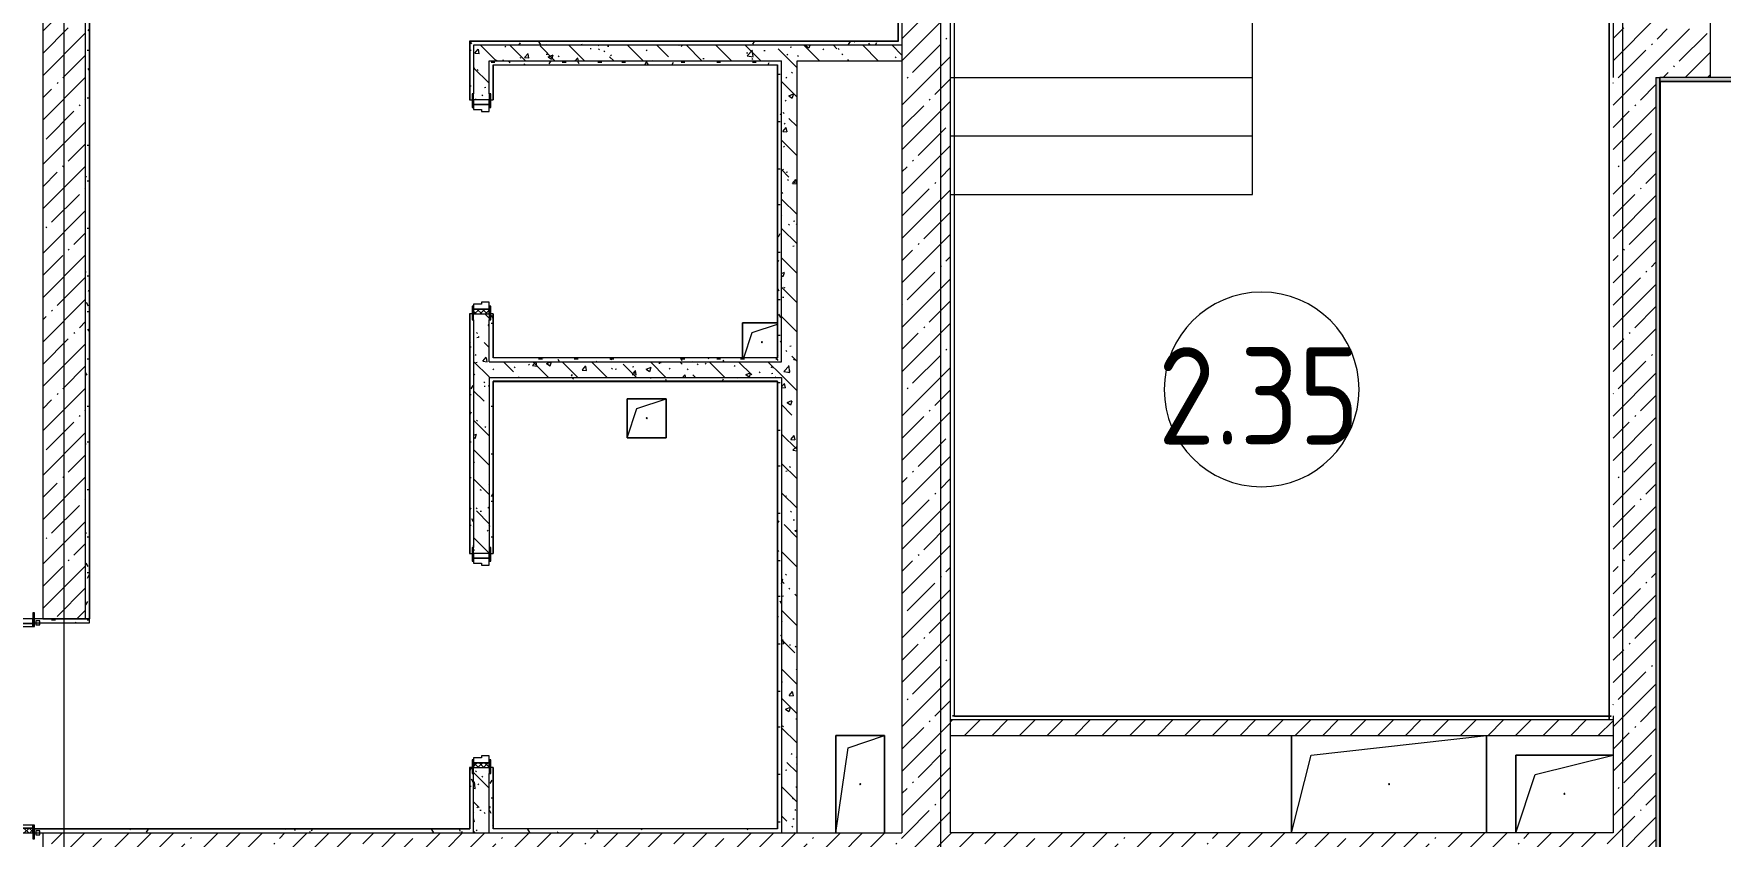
# Model space of a CAD drawing. Header units: millimetres. Extents: x -625 to 415037, y -3642 to 102118.
# Drawn here: x 233476 to 242132, y 91792 to 95915 of the extents above; entities that cross this region are included whole.
import ezdxf

# ---------------------------------------------------------------- set-up
doc = ezdxf.new("R2010")
doc.units = ezdxf.units.MM
for name, color, linetype, lineweight in [('A-AREA-IDEN', 7, 'Continuous', 9), ('A-DOOR-FRAM-2', 7, 'Continuous', 5), ('A-GENM', 7, 'Continuous', 9), ('A-WALL', 7, 'Continuous', 5), ('I-WALL', 7, 'Continuous', 5), ('S-STRS', 7, 'Continuous', 9), ('Оси', 7, 'Continuous', 9)]:
    doc.layers.add(name, color=color, linetype=linetype, lineweight=lineweight)
doc.layers.add('A-AREA-PATT-2', color=7, linetype='Continuous', lineweight=5, true_color=0xcde0ef, transparency=1)
for name, color, linetype, lineweight, true_color in [('A-DOOR-1', 7, 'Continuous', 5, 0xc0c0c0), ('A-DOOR-FRAM-1', 7, 'Continuous', 5, 0xc0c0c0), ('A-WALL-1', 9, 'Continuous', 5, 0x808080), ('A-WALL-FNSH-1', 9, 'Continuous', 5, 0x808080)]:
    doc.layers.add(name, color=color, linetype=linetype, lineweight=lineweight, true_color=true_color)
doc.layers.get('A-DOOR-1').off()
doc.styles.add('GOST Common', font='', dxfattribs={"width": 0.9, "height": 500})
doc.styles.get('GOST Common').set_extended_font_data('GOST Common')
pattern_1 = [(45, (148772.12, 0), (-114.04925, 114.04925), []), (45, (148886.17, 0), (-114.04925, 114.04925), [201.612, -40.322, 6.706, -33.617])]
pattern_2 = [(135, (148772.12, 0), (-150.8683, -150.8683), [213.36, -35.56, 7.112, -35.56]), (135, (148772.12, 150.77), (-150.8683, -150.8683), []), (50, (148772.12, 0), (255.05767, -22.3145), [26.67, -293.37]), (355, (148772.12, 0), (-49.3404, 267.47914), [21.336, -234.696]), (100.451, (148793.38, -1.86), (205.71947, 245.16356), [22.666, -249.326]), (46.184, (148772.12, 71.12), (379.511, -58.86), [40.005, -440.055]), (96.636, (148803.75, 66.2), (332.3634, 346.3991), [33.999, -373.989]), (351.184, (148772.12, 71.12), (332.3669, 346.3953), [32.004, -352.044]), (21, (148807.68, 53.34), (212.26017, -143.1711), [26.67, -293.37]), (326, (148807.68, 53.34), (86.5224, 257.8632), [21.336, -234.696]), (71.451, (148825.37, 41.4), (298.78395, 114.6901), [22.666, -249.326]), (37.5, (148772.12, 0), (4.32385, 118.37751), [6.706, -225.146, 6.706, -231.546, -235.585]), (37.5, (148772.12, 0), (4.32385, 118.37751), [-470.103, 6.706, -228.879]), (7.5, (148772.12, 0), (93.54758, 140.2533), [6.706, -129.134, 6.706, -219.812, -89.789]), (7.5, (148772.12, 0), (93.54758, 140.2533), [-362.356, 6.706, -83.083]), (327.5, (148692.82, 0), (189.82734, -8.02019), [6.706, -82.194, 6.706, -270.662, -368.046]), (327.5, (148692.82, 0), (189.82734, -8.02019), [-366.268, 6.706, -361.34]), (317.5, (148657.26, 0), (207.38114, 35.59764), [6.706, -108.864, 6.706, -177.495, -261.366]), (317.5, (148657.26, 0), (207.38114, 35.59764), [-299.771, 6.706, -254.66])]
pattern_3 = [(0, (148772.123, 0), (243.84, 60.96), [20.117, -162.763, 20.117, -162.763, -975.36]), (0, (148772.123, 0), (243.84, 60.96), [-365.76, 20.117, -345.643, 20.117, -162.763, -426.72]), (0, (148772.123, 0), (243.84, 60.96), [-914.4, 20.117, -101.803, 20.117, -284.683]), (120, (148863.563, 30.48), (-174.71291, 180.691634), [20.117, -162.763, 20.117, -162.763, -975.36]), (120, (148863.563, 30.48), (-174.71291, 180.691634), [-365.76, 20.117, -345.643, 20.117, -162.763, -426.72]), (120, (148863.563, 30.48), (-174.71291, 180.691634), [-914.4, 20.117, -101.803, 20.117, -284.683]), (240, (148894.043, 152.4), (-69.12709, -241.651634), [20.117, -162.763, 20.117, -162.763, -975.36]), (240, (148894.043, 152.4), (-69.12709, -241.651634), [-365.76, 20.117, -345.643, 20.117, -162.763, -426.72]), (240, (148894.043, 152.4), (-69.12709, -241.651634), [-914.4, 20.117, -101.803, 20.117, -284.683])]

# ---------------------------------------------------------------- blocks, each defined once
blk = doc.blocks.new('110_Дверь_СКБ_1Ст_Внутренняя1 - Д-4 _л_ 1100x2100h_су мгн-32399982-Объем проектирования 2 этажа')
at = {"layer": 'A-DOOR-FRAM-2'}
h = blk.add_hatch(dxfattribs=at)
h.set_pattern_fill('FP_86', color=256, style=0, pattern_type=2)
h.set_pattern_definition([(45, (-371.384, 174.685), (-14.1421, 14.1421), []), (135, (-371.384, 174.685), (-14.1421, -14.1421), [])])
h.paths.add_polyline_path([(-537.5, -110), (-512.5, -110), (-512.5, 110), (-537.5, 110), (-537.5, -82)])
at = {"layer": 'A-DOOR-FRAM-1'}
for p, q in [((-497.5, 118), (-567.5, 118)), ((-567.5, 118), (-567.5, 110)), ((-567.5, 110), (-497.5, 110)), ((-512.5, 110), (-537.5, 110)), ((-537.5, 110), (-537.5, -110)), ((-487.5, 110), (-512.5, 110)), ((-512.5, 110), (-512.5, 30)), ((-512.5, -110), (-512.5, 110)), ((-497.5, 110), (-512.5, 110)), ((-512.5, 110), (-512.5, 109)), ((-512.5, 109), (-497.5, 109)), ((-497.5, 110), (-497.5, 118)), ((-497.5, 109), (-497.5, 110)), ((-487.5, 70), (-487.5, 110)), ((512.5, 110), (512.5, 70)), ((537.5, 110), (512.5, 110)), ((592.5, 118), (522.5, 118)), ((522.5, 118), (522.5, 110)), ((537.5, 110), (522.5, 110)), ((522.5, 110), (522.5, 109)), ((522.5, 110), (592.5, 110)), ((522.5, 109), (537.5, 109)), ((537.5, 30), (537.5, 110)), ((562.5, 110), (537.5, 110)), ((537.5, 110), (537.5, -110)), ((537.5, 109), (537.5, 110)), ((562.5, -110), (562.5, 110)), ((592.5, 110), (592.5, 118)), ((-512.5, 30), (-477.5, 30)), ((-497.5, 30), (-512.5, 30)), ((-512.5, 30), (-512.5, -110)), ((-497.5, -110), (-497.5, 30)), ((-477.5, 70), (-487.5, 70)), ((-477.5, 30), (-477.5, 70)), ((512.5, 70), (502.5, 70)), ((502.5, 70), (502.5, 30)), ((502.5, 30), (537.5, 30)), ((537.5, 30), (522.5, 30)), ((522.5, 30), (522.5, -110)), ((537.5, -110), (537.5, 30)), ((-497.5, -110), (-567.5, -110)), ((-567.5, -110), (-567.5, -118)), ((-567.5, -118), (-497.5, -118)), ((-537.5, -110), (-512.5, -110)), ((-512.5, -110), (-497.5, -110)), ((-497.5, -118), (-497.5, -110)), ((522.5, -110), (537.5, -110)), ((592.5, -110), (522.5, -110)), ((522.5, -110), (522.5, -118)), ((522.5, -118), (592.5, -118)), ((537.5, -110), (562.5, -110)), ((592.5, -118), (592.5, -110))]:
    blk.add_line(p, q, dxfattribs=at)
blk = doc.blocks.new('110_Дверь_СКБ_1Ст_Внутренняя1 - Д-3 _п_ 1100x2100h_много всего-32422909-Объем проектирования 2 этажа')
at = {"layer": 'A-DOOR-FRAM-2'}
h = blk.add_hatch(dxfattribs=at)
h.set_pattern_fill('FP_200', color=256, style=0, pattern_type=2)
h.set_pattern_definition([(45, (-371.384, 104.685), (-14.1421, 14.1421), []), (135, (-371.384, 104.685), (-14.1421, -14.1421), [])])
h.paths.add_polyline_path([(-537.5, 40), (-537.5, -40), (-512.5, -37.8), (-512.5, 40)])
at = {"layer": 'A-DOOR-FRAM-1'}
for p, q in [((-497.5, 48), (-567.5, 48)), ((-567.5, 48), (-567.5, 40)), ((-567.5, 40), (-497.5, 40)), ((-512.5, 40), (-537.5, 40)), ((-537.5, 40), (-537.5, -40)), ((-487.5, 40), (-512.5, 40)), ((-512.5, 40), (-512.5, -40)), ((-512.5, -40), (-512.5, 40)), ((-497.5, 40), (-512.5, 40)), ((-512.5, 40), (-512.5, 39)), ((-512.5, 39), (-497.5, 39)), ((-497.5, 40), (-497.5, 48)), ((-497.5, 39), (-497.5, 40)), ((-487.5, 0), (-487.5, 40)), ((-477.5, 0), (-487.5, 0)), ((-477.5, -40), (-477.5, 0)), ((512.5, 0), (502.5, 0)), ((502.5, 0), (502.5, -40)), ((512.5, 40), (512.5, 0)), ((537.5, 40), (512.5, 40)), ((592.5, 48), (522.5, 48)), ((522.5, 48), (522.5, 40)), ((537.5, 40), (522.5, 40)), ((522.5, 40), (522.5, 39)), ((522.5, 40), (592.5, 40)), ((522.5, 39), (537.5, 39)), ((537.5, -40), (537.5, 40)), ((562.5, 40), (537.5, 40)), ((537.5, 40), (537.5, -40)), ((537.5, 39), (537.5, 40)), ((562.5, -40), (562.5, 40)), ((592.5, 40), (592.5, 48)), ((-497.5, -40), (-567.5, -40)), ((-567.5, -40), (-567.5, -48)), ((-567.5, -48), (-497.5, -48)), ((-537.5, -40), (-512.5, -40)), ((-497.5, -39), (-512.5, -39)), ((-512.5, -39), (-512.5, -40)), ((-512.5, -40), (-477.5, -40)), ((-512.5, -40), (-497.5, -40)), ((-497.5, -40), (-497.5, -39)), ((-497.5, -48), (-497.5, -40)), ((502.5, -40), (537.5, -40)), ((537.5, -39), (522.5, -39)), ((522.5, -39), (522.5, -40)), ((522.5, -40), (537.5, -40)), ((592.5, -40), (522.5, -40)), ((522.5, -40), (522.5, -48)), ((522.5, -48), (592.5, -48)), ((537.5, -40), (537.5, -39)), ((537.5, -40), (562.5, -40)), ((592.5, -48), (592.5, -40))]:
    blk.add_line(p, q, dxfattribs=at)
blk = doc.blocks.new('GM_Отверстие прямоугольное _в плите_ - Отверстие-21984622-Объем проектирования 2 этажа')
at = {"layer": 'A-GENM'}
for p, q in [((-500, -250), (-500, 250)), ((-500, 250), (-500, -250)), ((-400, 150), (500, 250)), ((500, 250), (500, -250)), ((500, -250), (500, 250)), ((-500, -250), (-400, 150))]:
    blk.add_line(p, q, dxfattribs=at)
for start, end in [(360, 180), (180, 360)]:
    blk.add_arc((0, 0), 2.5, start, end, dxfattribs=at)
blk = doc.blocks.new('GM_Отверстие прямоугольное _в плите_ - Отверстие-V383-Объем проектирования 2 этажа')
at = {"layer": 'A-GENM'}
for p, q in [((-125, -250), (-125, 250)), ((-125, 250), (125, 250)), ((125, 250), (-125, 250)), ((-125, 250), (-125, -250)), ((-125, -250), (-62.5, 187.5)), ((-62.5, 187.5), (125, 250)), ((125, 250), (125, -250)), ((125, -250), (125, 250))]:
    blk.add_line(p, q, dxfattribs=at)
for start, end in [(360, 180), (180, 360)]:
    blk.add_arc((0, 0), 2.5, start, end, dxfattribs=at)
blk = doc.blocks.new('GM_Отверстие прямоугольное _в плите_ - Отверстие-V385-Объем проектирования 2 этажа')
at = {"layer": 'A-GENM'}
for p, q in [((-100, -80), (-100, 100)), ((-100, 100), (80, 100)), ((80, 100), (-100, 100)), ((-100, 100), (-100, -80)), ((-50, 50), (80, 93.3)), ((-93.3, -80), (-50, 50))]:
    blk.add_line(p, q, dxfattribs=at)
for start, end in [(360, 180), (180, 360)]:
    blk.add_arc((0, 0), 2.5, start, end, dxfattribs=at)
blk = doc.blocks.new('GM_Отверстие прямоугольное _в плите_ - Отверстие-21604341-Объем проектирования 2 этажа')
at = {"layer": 'A-GENM'}
for p, q in [((-100, -100), (-100, 100)), ((-100, 100), (100, 100)), ((100, 100), (-100, 100)), ((-100, 100), (-100, -100)), ((-50, 50), (100, 100)), ((100, 100), (100, -100)), ((100, -100), (100, 100)), ((-100, -100), (-50, 50)), ((100, -100), (-100, -100)), ((-100, -100), (100, -100))]:
    blk.add_line(p, q, dxfattribs=at)
for start, end in [(360, 180), (180, 360)]:
    blk.add_arc((0, 0), 2.5, start, end, dxfattribs=at)
blk = doc.blocks.new('GM_Отверстие прямоугольное _в плите_ - Отверстие-21958731-Объем проектирования 2 этажа')
at = {"layer": 'A-GENM'}
for p, q in [((-250, -200), (-250, 200)), ((-250, 200), (250, 200)), ((250, 200), (-250, 200)), ((-250, 200), (-250, -200)), ((-150, 100), (250, 200)), ((-250, -200), (-150, 100))]:
    blk.add_line(p, q, dxfattribs=at)
for start, end in [(360, 180), (180, 360)]:
    blk.add_arc((0, 0), 2.5, start, end, dxfattribs=at)
blk = doc.blocks.new('Марка_Помещения - Номер-25198446-Объем проектирования 2 этажа')
at = {"layer": 'A-AREA-IDEN'}
for start, end in [(360, 180), (180, 360)]:
    blk.add_arc((0, 0), 2.5, start, end, dxfattribs=at)
blk = doc.blocks.new('2floor')
at = {"layer": 'A-AREA-PATT-2'}
h = blk.add_hatch(color=256, dxfattribs=at)
h.paths.add_polyline_path([(233362.1, 17290.5), (233472.1, 17290.5), (233472.1, 17295), (233362.1, 17295)])
h.paths.add_polyline_path([(233487.1, 18338.5), (233507.1, 18338.5), (233507.1, 18349), (233487.1, 18349), (233487.1, 18345)])
h.paths.add_polyline_path([(233362.1, 18345), (233472.1, 18345), (233472.1, 18349), (233362.1, 18349)])
at = {"layer": 'I-WALL'}
h = blk.add_hatch(dxfattribs=at)
h.set_pattern_fill('FP_1', color=256, style=0, pattern_type=2)
h.set_pattern_definition(pattern_1)
h.paths.add_polyline_path([(233522.1, 18370), (233742.1, 18370), (233742.1, 27100), (233522.1, 27100), (233522.1, 18437.8)])
h = blk.add_hatch(dxfattribs=at)
h.set_pattern_fill('FP_1', color=256, style=0, pattern_type=2)
h.set_pattern_definition(pattern_1)
h.paths.add_polyline_path([(238182.1, 17270), (238182.1, 27100), (237932.1, 27100), (237932.1, 17270), (238159.4, 17270)])
h = blk.add_hatch(dxfattribs=at)
h.set_pattern_fill('FP_191', color=256, style=0, pattern_type=2)
h.set_pattern_definition(pattern_3)
h.paths.add_polyline_path([(233762.1, 18370), (233761.9, 23409), (233742.1, 23410), (233742.1, 18370)])
h = blk.add_hatch(dxfattribs=at)
h.set_pattern_fill('FP_191', color=256, style=0, pattern_type=2)
h.set_pattern_definition(pattern_3)
h.paths.add_polyline_path([(237932.1, 21335.8), (237932.1, 23100), (237912.1, 23079), (237912.1, 21336.8), (237927.8, 21336.1)])
h.paths.add_polyline_path([(237912.1, 23080), (237932.1, 23100), (237912.1, 23100)])
h = blk.add_hatch(dxfattribs=at)
h.set_pattern_fill('FP_1', color=256, style=0, pattern_type=2)
h.set_pattern_definition(pattern_1)
h.paths.add_polyline_path([(241755.6, 13620), (241772.1, 13620), (241772.1, 13628), (241802.1, 13628), (241802.1, 21550), (241582.1, 21550), (241582.1, 13620)])
h = blk.add_hatch(dxfattribs=at)
h.set_pattern_fill('FP_1', color=256, style=0, pattern_type=2)
h.set_pattern_definition(pattern_1)
h.paths.add_polyline_path([(249017.1, 21150), (249332.1, 21150), (249332.1, 21400), (245382.1, 21400), (245382.1, 21150), (246453.3, 21150)])
h.paths.add_polyline_path([(241822.6, 21150), (242082.1, 21150), (242082.1, 21400), (241802.1, 21400), (241802.1, 21150), (241822.1, 21150)])
h = blk.add_hatch(dxfattribs=at)
h.set_pattern_fill('FP_191', color=256, style=0, pattern_type=2)
h.set_pattern_definition(pattern_3)
h.paths.add_polyline_path([(235733.8, 17290), (235733.8, 17575.4), (235725.8, 17575.4), (235725.8, 17605.4), (235713.8, 17605.4), (235713.8, 17290), (235725.8, 17290)])
h.paths.add_polyline_path([(235725.8, 18705.4), (235725.8, 18735.4), (235733.8, 18735.4), (235733.3, 19905.8), (235725.8, 19905.8), (235725.8, 19935.8), (235713.8, 19935.8), (235713.8, 18705.4)])
h.paths.add_polyline_path([(235725.8, 21035.8), (235725.8, 21065.8), (235733.8, 21065.8), (235733.8, 21335.8), (235713.8, 21335.8), (235713.8, 21035.8)])
h = blk.add_hatch(dxfattribs=at)
h.set_pattern_fill('FP_191', color=256, style=0, pattern_type=2)
h.set_pattern_definition(pattern_3)
h.paths.add_polyline_path([(237932.1, 21315.8), (237930.7, 21335.8), (235733.8, 21335.8), (235733.8, 21315.8), (237780.5, 21315.8)])
h = blk.add_hatch(dxfattribs=at)
h.set_pattern_fill('FP_41', color=256, style=0, pattern_type=2)
h.set_pattern_definition(pattern_2)
h.paths.add_polyline_path([(237932.1, 21235.8), (237932.1, 21315.8), (235733.8, 21315.8), (235733.8, 21235.8), (237912.1, 21235.8)])
h = blk.add_hatch(dxfattribs=at)
h.set_pattern_fill('FP_41', color=256, style=0, pattern_type=2)
h.set_pattern_definition(pattern_2)
h.paths.add_polyline_path([(235733.8, 17270), (235813.8, 17270), (235813.8, 17605.4), (235733.8, 17605.4), (235733.8, 17290)])
h.paths.add_polyline_path([(235733.8, 18705.4), (235813.8, 18705.4), (235813.8, 19935.8), (235733.8, 19935.8), (235733.8, 18735.4)])
h.paths.add_polyline_path([(235733.8, 21035.8), (235813.8, 21035.8), (235813.8, 21235.8), (235733.8, 21235.8), (235733.8, 21065.8)])
h = blk.add_hatch(dxfattribs=at)
h.set_pattern_fill('FP_191', color=256, style=0, pattern_type=2)
h.set_pattern_definition(pattern_3)
h.paths.add_polyline_path([(235813.8, 19690), (235833.8, 19711), (235833.8, 19935.8), (235821.8, 19935.8), (235821.8, 19905.8), (235813.8, 19905.8), (235813.8, 19710)])
h.paths.add_polyline_path([(235833.8, 19690), (235833.8, 19710), (235813.8, 19690), (235822.9, 19690)])
h.paths.add_polyline_path([(235813.8, 21235.8), (235833.8, 21215.8), (235833.8, 21235.8)])
h.paths.add_polyline_path([(235821.8, 21035.8), (235833.8, 21035.8), (235832.9, 21215.8), (235813.8, 21235.8), (235813.8, 21065.8), (235821.8, 21065.8), (235821.8, 21036.9)])
h = blk.add_hatch(dxfattribs=at)
h.set_pattern_fill('FP_191', color=256, style=0, pattern_type=2)
h.set_pattern_definition(pattern_3)
h.paths.add_polyline_path([(235833.8, 21215.8), (237292.8, 21215.8), (237293.6, 21235.8), (235833.8, 21235.8)])
h = blk.add_hatch(dxfattribs=at)
h.set_pattern_fill('FP_191', color=256, style=0, pattern_type=2)
h.set_pattern_definition(pattern_3)
h.paths.add_polyline_path([(237313.8, 19710), (237313.8, 21235.8), (237293.8, 21214.8), (237293.8, 19711), (237309.7, 19710.2)])
h.paths.add_polyline_path([(237293.8, 21215.8), (237313.8, 21235.8), (237293.8, 21235.8), (237293.8, 21233.2)])
h = blk.add_hatch(dxfattribs=at)
h.set_pattern_fill('FP_41', color=256, style=0, pattern_type=2)
h.set_pattern_definition(pattern_2)
h.paths.add_polyline_path([(237393.8, 16180), (237393.8, 17050), (237313.8, 17050), (237313.8, 16180), (237366.1, 16180)])
h.paths.add_polyline_path([(237393.8, 17270), (237393.8, 21235.8), (237313.8, 21235.8), (237313.8, 17270)])
h = blk.add_hatch(dxfattribs=at)
h.set_pattern_fill('FP_191', color=256, style=0, pattern_type=2)
h.set_pattern_definition(pattern_3)
h.paths.add_polyline_path([(241822.1, 13628), (241822.1, 21150), (241802.1, 21150), (241802.9, 13628), (241814.1, 13628)])
h = blk.add_hatch(dxfattribs=at)
h.set_pattern_fill('FP_191', color=256, style=0, pattern_type=2)
h.set_pattern_definition(pattern_3)
h.paths.add_polyline_path([(249017.1, 21130), (249331.1, 21130), (249332.1, 21150), (241822.6, 21150), (241822.6, 21130), (247852.1, 21130)])
h = blk.add_hatch(dxfattribs=at)
h.set_pattern_fill('FP_41', color=256, style=0, pattern_type=2)
h.set_pattern_definition(pattern_2)
h.paths.add_polyline_path([(237313.8, 19610), (237313.8, 19690), (235813.8, 19690), (235813.8, 19610), (237313.1, 19610)])
h = blk.add_hatch(dxfattribs=at)
h.set_pattern_fill('FP_191', color=256, style=0, pattern_type=2)
h.set_pattern_definition(pattern_3)
h.paths.add_polyline_path([(237313.8, 19690), (237313.8, 19710), (237293.8, 19710), (237312.8, 19691)])
h.paths.add_polyline_path([(237313.8, 19690), (237292.8, 19710), (235833.8, 19710), (235833.8, 19690), (237312.8, 19690)])
h = blk.add_hatch(dxfattribs=at)
h.set_pattern_fill('FP_191', color=256, style=0, pattern_type=2)
h.set_pattern_definition(pattern_3)
h.paths.add_polyline_path([(237313.8, 19610), (235813.8, 19610), (235813.8, 19590), (237293.8, 19591), (237313.2, 19609.4)])
h.paths.add_polyline_path([(237313.8, 19590), (237313.2, 19609.3), (237293.8, 19590), (237312.9, 19590)])
h = blk.add_hatch(dxfattribs=at)
h.set_pattern_fill('FP_191', color=256, style=0, pattern_type=2)
h.set_pattern_definition(pattern_3)
h.paths.add_polyline_path([(235813.8, 17270), (235833.8, 17291), (235833.8, 17605.4), (235821.8, 17605.4), (235821.8, 17575.4), (235813.8, 17575.4), (235813.8, 17290)])
h.paths.add_polyline_path([(235833.8, 17270), (235833.8, 17290), (235813.8, 17270)])
h.paths.add_polyline_path([(235821.8, 18705.4), (235833.8, 18705.4), (235833.8, 19589), (235813.8, 19590), (235814.5, 18735.4), (235821.8, 18735.4)])
h = blk.add_hatch(dxfattribs=at)
h.set_pattern_fill('FP_191', color=256, style=0, pattern_type=2)
h.set_pattern_definition(pattern_3)
h.paths.add_polyline_path([(237313.8, 17290), (237312.9, 19590), (237293.8, 19590), (237293.8, 17291), (237305.7, 17290.4)])
h = blk.add_hatch(dxfattribs=at)
h.set_pattern_fill('FP_191', color=256, style=0, pattern_type=2)
h.set_pattern_definition(pattern_3)
h.paths.add_polyline_path([(233521.2, 18349.5), (233762.1, 18349.5), (233762.1, 18369.5), (233480.1, 18369.5), (233480.1, 18349.5)])
h = blk.add_hatch(dxfattribs=at)
h.set_pattern_fill('FP_22', color=256, style=0, pattern_type=2)
h.set_pattern_definition([(45, (148772.12, 0), (-70.71068, 70.71068), [])])
h.paths.add_polyline_path([(239662.8, 17770), (241582.1, 17770), (241582.1, 17850), (238182.1, 17850), (238182.1, 17770), (239430.1, 17770)])
h = blk.add_hatch(dxfattribs=at)
h.set_pattern_fill('FP_191', color=256, style=0, pattern_type=2)
h.set_pattern_definition(pattern_3)
h.paths.add_polyline_path([(233480.1, 17270), (235733.8, 17270), (235712.8, 17290), (233480.1, 17289.9)])
h.paths.add_polyline_path([(235733.8, 17270), (235733.8, 17290), (235713.8, 17290), (235729.8, 17274)])
h = blk.add_hatch(dxfattribs=at)
h.set_pattern_fill('FP_1', color=256, style=0, pattern_type=2)
h.set_pattern_definition(pattern_1)
h.paths.add_polyline_path([(233742.1, 16080), (233742.1, 17270), (233522.1, 17270), (233522.1, 16080)])
h = blk.add_hatch(dxfattribs=at)
h.set_pattern_fill('FP_1', color=256, style=0, pattern_type=2)
h.set_pattern_definition(pattern_1)
h.paths.add_polyline_path([(235042.1, 17050), (235262.1, 17050), (235262.1, 17270), (233742.1, 17270), (233742.1, 17050), (234889.6, 17050)])
h = blk.add_hatch(dxfattribs=at)
h.set_pattern_fill('FP_1', color=256, style=0, pattern_type=2)
h.set_pattern_definition(pattern_1)
h.paths.add_polyline_path([(238322.1, 17050), (241582.1, 17050), (241582.1, 17270), (235262.1, 17270), (235262.1, 17050), (238203.1, 17050)])
h = blk.add_hatch(dxfattribs=at)
h.set_pattern_fill('FP_191', color=256, style=0, pattern_type=2)
h.set_pattern_definition(pattern_3)
h.paths.add_polyline_path([(236401.5, 17270), (237313.8, 17270), (237313.8, 17290), (235833.8, 17290), (235833.8, 17270), (236369.6, 17270)])
at = {"layer": 'A-WALL'}
for p, q in [((233742.1, 18370), (233742.1, 26850)), ((233762.1, 23430), (233762.1, 18370)), ((237932.1, 23112.5), (237932.1, 21335.8)), ((237912.1, 23080), (237912.1, 21335.8)), ((235733.8, 21315.8), (235733.8, 21065.8)), ((235813.8, 21235.8), (237313.8, 21235.8)), ((235813.8, 21065.8), (235813.8, 21235.8)), ((235833.8, 21215.8), (235833.8, 21035.8)), ((237293.8, 19711), (237293.8, 21215.8)), ((237313.8, 19690), (237313.8, 21235.8)), ((241802.1, 21150), (241822.1, 21150)), ((241802.1, 21150), (241802.1, 13628)), ((235833.8, 19935.8), (235833.8, 19710)), ((235733.8, 19905.8), (235733.8, 18735.4)), ((235813.8, 19690), (235813.8, 19905.8)), ((235813.8, 19690), (237313.8, 19690)), ((237293.8, 19710), (235833.8, 19710)), ((235813.8, 19610), (235813.8, 18735.4)), ((237293.8, 19590), (235833.8, 19590)), ((235833.8, 19590), (235833.8, 18705.4)), ((237293.8, 17290), (237293.8, 19590)), ((237313.8, 19610), (237313.8, 17270)), ((235733.8, 17270), (235733.8, 17575.4)), ((235813.8, 17270), (235813.8, 17575.4)), ((235833.8, 17605.4), (235833.8, 17290)), ((233480.1, 17290), (235713.8, 17290)), ((237293.8, 17290), (235833.8, 17290))]:
    blk.add_line(p, q, dxfattribs=at)
at = {"layer": 'A-WALL-1'}
for p, q in [((233522.1, 27100), (233522.1, 18370)), ((238182.1, 17270), (238182.1, 26850)), ((241582.1, 26850), (241582.1, 21150)), ((242082.1, 21150), (242082.1, 21550)), ((235713.8, 21335.8), (235713.8, 21035.8)), ((237912.1, 21335.8), (235713.8, 21335.8)), ((237932.1, 21315.8), (235733.8, 21315.8)), ((237932.1, 21335.8), (237932.1, 17270)), ((235833.8, 21215.8), (237293.8, 21215.8)), ((237393.8, 21235.8), (237932.1, 21235.8)), ((237393.8, 17270), (237393.8, 21235.8)), ((245382.1, 21150), (241822.1, 21150)), ((241822.1, 13628), (241822.1, 21150)), ((241822.6, 21150), (241822.6, 21130)), ((241822.6, 21130), (249332.1, 21130)), ((235713.8, 21035.8), (235725.8, 21035.8)), ((235821.8, 21035.8), (235833.8, 21035.8)), ((235725.8, 19935.8), (235713.8, 19935.8)), ((235713.8, 19935.8), (235713.8, 18705.4)), ((235833.8, 19935.8), (235821.8, 19935.8)), ((235813.8, 19610), (237313.8, 19610)), ((235713.8, 18705.4), (235725.8, 18705.4)), ((235821.8, 18705.4), (235833.8, 18705.4)), ((233763.1, 18369.5), (233480.1, 18369.5)), ((233522.1, 18370), (233762.1, 18370)), ((233763.1, 18349.5), (233763.1, 18369.5)), ((233480.1, 18349.5), (233763.1, 18349.5)), ((241582.1, 17850), (238182.1, 17850)), ((241582.1, 17871), (241582.1, 17270)), ((238182.1, 17770), (241582.1, 17770)), ((235725.8, 17605.4), (235713.8, 17605.4)), ((235713.8, 17605.4), (235713.8, 17290)), ((235833.8, 17605.4), (235821.8, 17605.4)), ((233480.1, 17270), (237932.1, 17270)), ((233522.1, 17270), (233522.1, 16100)), ((241582.1, 17270), (238182.1, 17270))]:
    blk.add_line(p, q, dxfattribs=at)
at = {"layer": 'A-WALL-FNSH-1'}
for p, q in [((233763.1, 18369.5), (233763.1, 23409)), ((237911.1, 23079), (237911.1, 21336.8)), ((235712.8, 21336.8), (235712.8, 21035.8)), ((237911.1, 21336.8), (235712.8, 21336.8)), ((235834.8, 21214.8), (237293.8, 21214.8)), ((235834.8, 21035.8), (235834.8, 21214.8)), ((237292.8, 21215.8), (237292.8, 19710)), ((241828.6, 21130), (241828.6, 21129)), ((235712.8, 21035.8), (235713.8, 21035.8)), ((235833.8, 21035.8), (235834.8, 21035.8)), ((235713.8, 19935.8), (235712.8, 19935.8)), ((235712.8, 19935.8), (235712.8, 18705.4)), ((235834.8, 19935.8), (235833.8, 19935.8)), ((235834.8, 19711), (235834.8, 19935.8)), ((237293.8, 19711), (235834.8, 19711)), ((237293.8, 19710), (237293.8, 19711)), ((235834.8, 19589), (237292.8, 19589)), ((235834.8, 18705.4), (235834.8, 19589)), ((237292.8, 19589), (237292.8, 17291)), ((235712.8, 18705.4), (235713.8, 18705.4)), ((235833.8, 18705.4), (235834.8, 18705.4)), ((233507.1, 18358.5), (233487.1, 18358.5)), ((233487.1, 18358.5), (233487.1, 18338.5)), ((233507.1, 18338.5), (233507.1, 18358.5)), ((233762.1, 18370), (233762.1, 18369.5)), ((233480.1, 18348.5), (233763.1, 18348.5)), ((233487.1, 18338.5), (233507.1, 18338.5)), ((233763.1, 18348.5), (233763.1, 18349.5)), ((238202.1, 17871), (238202.1, 17870)), ((238202.1, 17870), (241572.1, 17870)), ((241572.1, 17870), (241572.1, 17871)), ((235713.8, 17605.4), (235712.8, 17605.4)), ((235712.8, 17605.4), (235712.8, 17291)), ((235834.8, 17605.4), (235833.8, 17605.4)), ((235834.8, 17291), (235834.8, 17605.4)), ((235712.8, 17291), (233480.1, 17291)), ((233507.1, 17280), (233487.1, 17280)), ((233487.1, 17280), (233487.1, 17260)), ((233487.1, 17260), (233507.1, 17260)), ((233507.1, 17260), (233507.1, 17280)), ((237292.8, 17291), (235834.8, 17291))]:
    blk.add_line(p, q, dxfattribs=at)
at = {"layer": 'I-WALL'}
for p, q in [((241562.1, 26395), (241562.1, 17871)), ((241561.1, 17850), (241561.1, 24924.6)), ((238202.1, 17870.5), (238202.1, 21891.8)), ((238203.1, 21350.4), (238202.1, 21350.4)), ((247851.1, 21129), (241822.1, 21129)), ((241823.1, 21129), (241823.1, 13640)), ((238203.1, 20450.4), (238202.1, 20450.4)), ((238192.1, 17871), (238192.1, 17872)), ((238192.1, 17872), (241572.1, 17872)), ((238203.1, 17871), (238192.1, 17871)), ((238203.1, 17870.5), (238202.1, 17870.5)), ((241562.1, 17870), (241562.1, 17850)), ((241572.1, 17872), (241572.1, 17871))]:
    blk.add_line(p, q, dxfattribs=at)
at = {"layer": 'S-STRS'}
for p, q in [((239732.1, 21150), (239732.1, 21435)), ((238182.1, 21150), (238203.1, 21150)), ((238182.1, 21150), (238203.1, 21150)), ((238203.1, 21150), (239732.1, 21150)), ((238203.1, 21150), (239732.1, 21150)), ((239732.1, 20850), (239732.1, 21150)), ((238182.1, 20850), (238203.1, 20850)), ((238182.1, 20850), (238203.1, 20850)), ((238203.1, 20850), (239732.1, 20850)), ((238203.1, 20850), (239732.1, 20850)), ((239732.1, 20550), (239732.1, 20850)), ((238182.1, 20550), (238203.1, 20550)), ((238182.1, 20550), (238203.1, 20550)), ((238203.1, 20550), (239732.1, 20550)), ((238203.1, 20550), (239732.1, 20550))]:
    blk.add_line(p, q, dxfattribs=at)
at = {"layer": 'Оси'}
for p, q in [((233632.1, 16915.1), (233632.1, 21915.1)), ((238132.1, 16915.1), (238132.1, 21915.1)), ((241632.1, 16915.1), (241632.1, 21915.1))]:
    blk.add_line(p, q, dxfattribs=at)
at = {"layer": 'A-AREA-IDEN', "xscale": 199.9999999999999, "yscale": 199.9999999999999, "zscale": 199.9999999999999}
blk.add_blockref('Марка_Помещения - Номер-25198446-Объем проектирования 2 этажа', (239778, 19547.7), dxfattribs=at)
at = {"layer": 'A-DOOR-1'}
for name, p, rotation in [('110_Дверь_СКБ_1Ст_Внутренняя1 - Д-3 _п_ 1100x2100h_много всего-32422909-Объем проектирования 2 этажа', (235773.8, 20473.3), 90), ('110_Дверь_СКБ_1Ст_Внутренняя1 - Д-3 _п_ 1100x2100h_много всего-32422909-Объем проектирования 2 этажа', (235773.8, 18142.9), 90), ('110_Дверь_СКБ_1Ст_Внутренняя1 - Д-4 _л_ 1100x2100h_су мгн-32399982-Объем проектирования 2 этажа', (233362.1, 17807.5), 89.9999999999999)]:
    blk.add_blockref(name, p, dxfattribs=dict(at, rotation=rotation))
at = {"layer": 'A-GENM'}
for name, p in [('GM_Отверстие прямоугольное _в плите_ - Отверстие-V385-Объем проектирования 2 этажа', (237213.8, 19790)), ('GM_Отверстие прямоугольное _в плите_ - Отверстие-21604341-Объем проектирования 2 этажа', (236622.1, 19400)), ('GM_Отверстие прямоугольное _в плите_ - Отверстие-V383-Объем проектирования 2 этажа', (237717.8, 17520)), ('GM_Отверстие прямоугольное _в плите_ - Отверстие-21984622-Объем проектирования 2 этажа', (240432.1, 17520)), ('GM_Отверстие прямоугольное _в плите_ - Отверстие-21958731-Объем проектирования 2 этажа', (241332.1, 17470))]:
    blk.add_blockref(name, p, dxfattribs=at)
at = {"layer": 'A-AREA-IDEN', "insert": (239246.5, 19764.8), "char_height": 500, "width": 1327.594, "attachment_point": 1, "style": 'GOST Common'}
blk.add_mtext('2.35', dxfattribs=at)

msp = doc.modelspace()

# ---------------------------------------------------------------- block references
msp.add_blockref('2floor', (0, 74539.4))

doc.saveas('drawing.dxf')
